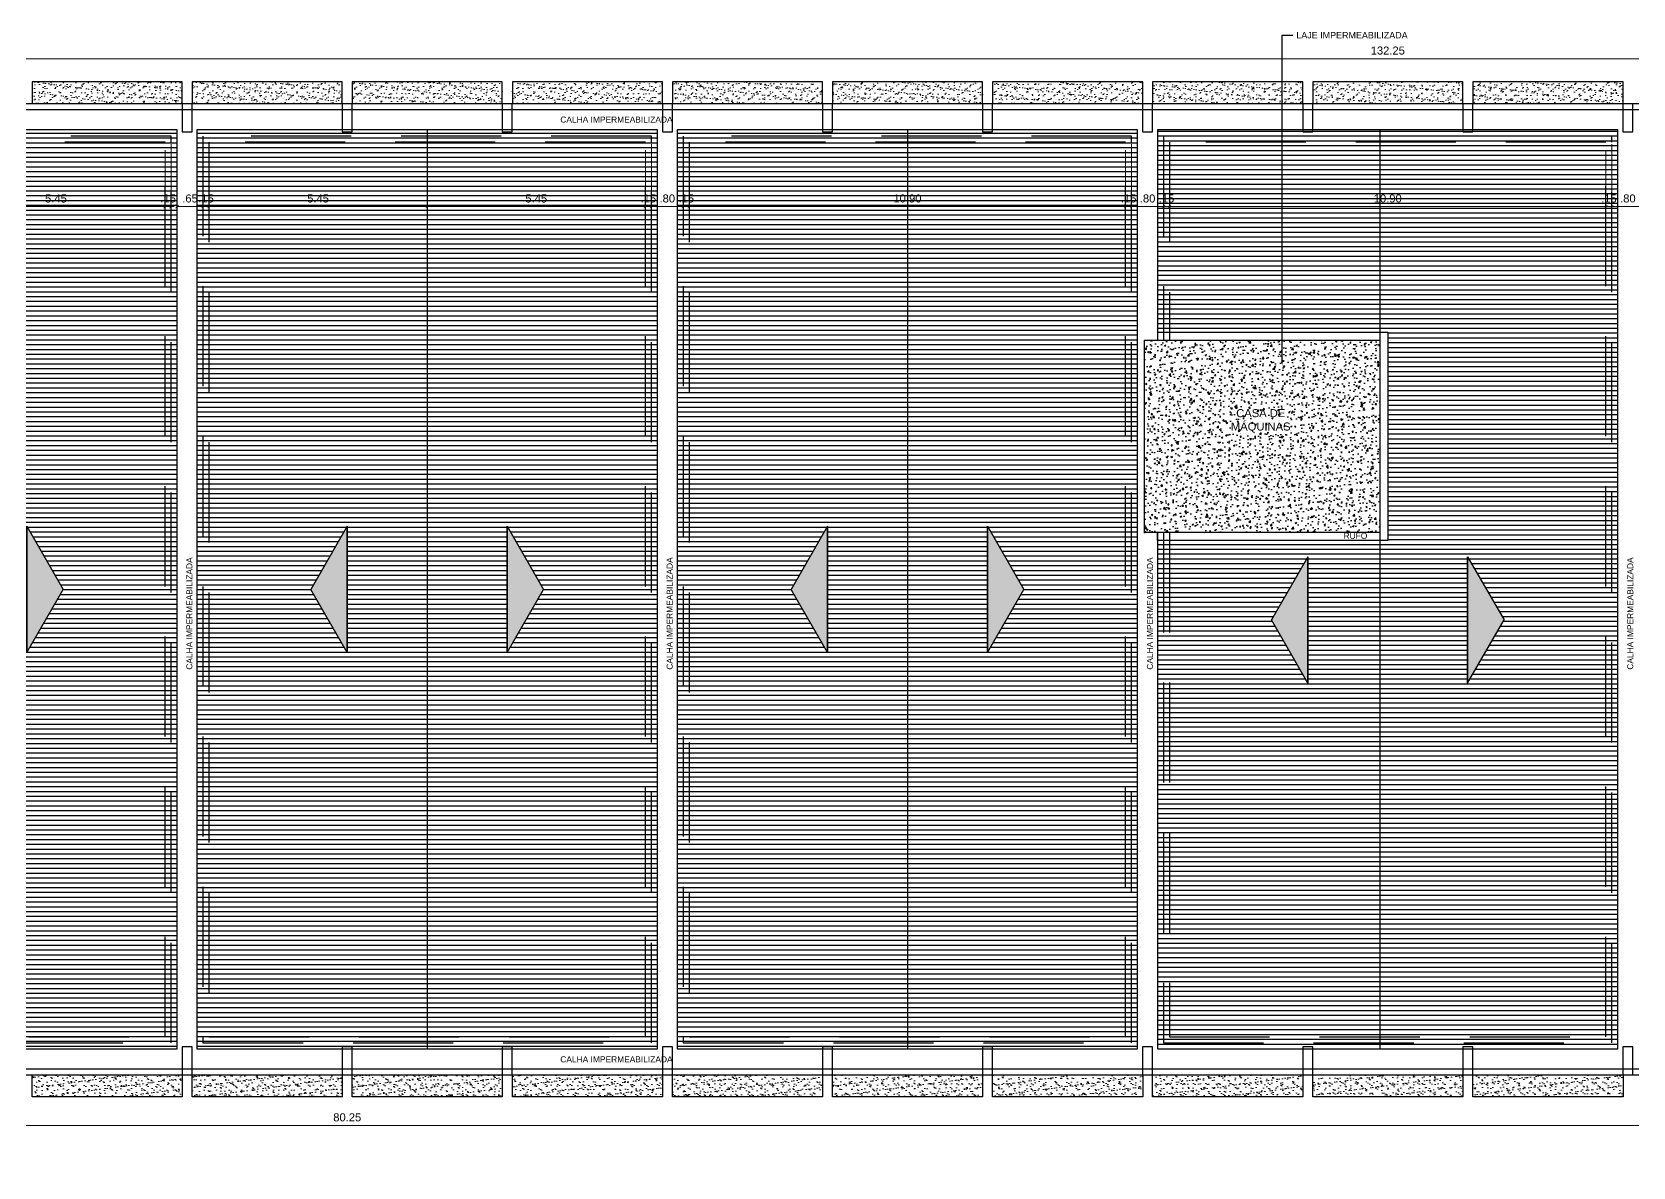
# Model space of a CAD drawing. Header units: metres. Extents: x 2362 to 4220, y 91 to 382.
# Drawn here: x 2846.05 to 2886.05, y 219.65 to 248 of the extents above; entities that cross this region are included whole.
import ezdxf
from ezdxf import colors
from ezdxf.entities.mleader import LeaderData, LeaderLine
from ezdxf.math import Vec2, Vec3

# ---------------------------------------------------------------- set-up
doc = ezdxf.new("R2010")
doc.units = ezdxf.units.M
doc.header["$LTSCALE"] = 5
doc.header["$MEASUREMENT"] = 0
doc.linetypes.add('DASHED', pattern=[0.75, 0.5, -0.25])
for name, color, linetype, lineweight in [('2prancha', 4, 'Continuous', 18), ('HACH', 251, 'Continuous', 5), ('texto', 3, 'Continuous', 25)]:
    doc.layers.add(name, color=color, linetype=linetype, lineweight=lineweight)
for name, color, linetype in [('COTA 1 100', 2, 'Continuous'), ('HACHURA', 251, 'Continuous'), ('PENA 0.15', 7, 'Continuous'), ('PENA 01', 1, 'Continuous'), ('PENA 02', 2, 'Continuous'), ('PENA 03', 3, 'Continuous'), ('PENA 06', 6, 'Continuous'), ('projeção', 7, 'DASHED'), ('TXT ESPECIFICAÇÕES', 7, 'Continuous')]:
    doc.layers.add(name, color=color, linetype=linetype)
doc.styles.add('Luana', font='arial.ttf')
doc.styles.get("Standard").update_dxf_attribs({"font": 'arial.ttf'})
doc.dimstyles.new('arial100', dxfattribs={"dimtxt": 0.2, "dimasz": 0.08, "dimexe": 0.1, "dimexo": 0.2, "dimgap": 0.1, "dimtad": 1, "dimzin": 4, "dimdsep": 46, "dimtxsty": 'Luana', "dimblk": 'ARCHTICK', "dimcen": 0, "dimclrd": 7, "dimclre": 7, "dimclrt": 256, "dimadec": 0, "dimazin": 0, "dimtfac": 1, "dimtix": 1, "dimtmove": 0, "dimatfit": 3, "dimldrblk": 'CLOSEDBLANK', "dimfxl": 0, "dimlwd": 5, "dimlwe": 5, "dimarcsym": 0})

# ---------------------------------------------------------------- blocks, each defined once
blk = doc.blocks.new('marqcob')
at = {"layer": 'HACH'}
h = blk.add_hatch(dxfattribs=at)
h.set_pattern_fill('AR-SAND', color=256, scale=0.1, style=0)
h.set_pattern_definition([(37.5, (3333.03723, 129.61111), (-0.0062993, 0.1926824), [0, -0.152, 0, -0.17, 0, -0.1625]), (7.5, (3333.03723, 129.6111), (0.176978, 0.282215), [0, -0.082, 0, -0.137, 0, -0.0525]), (327.5, (3332.91423, 129.61111), (0.311414, 0.000566), [0, -0.05, 0, -0.18, 0, -0.235]), (317.5, (3332.91423, 129.6111), (0.300613, 0.087768), [0, -0.025, 0, -0.118, 0, -0.135])])
h.paths.add_polyline_path([(3336.787, 130.161), (3333.037, 130.161), (3333.037, 129.611), (3336.787, 129.611)])
at = {"layer": 'PENA 02'}
for p, q in [((3333.037, 129.611), (3333.037, 130.161)), ((3336.787, 130.161), (3336.787, 129.611)), ((3336.787, 129.611), (3333.037, 129.611))]:
    blk.add_line(p, q, dxfattribs=at)
blk = doc.blocks.new('cob 1')
at = {"layer": 'HACHURA', "ltscale": 1.5}
h = blk.add_hatch(dxfattribs=at)
h.set_pattern_fill('_USER,_O', color=256, scale=0.12, pattern_type=0)
h.set_pattern_definition([(0, (0.12266, -0.05), (0, 0.12), [])])
h.paths.add_polyline_path([(5.874, 22.9), (0.123, 22.9), (0.123, -0.05), (5.874, -0.05)])
h.paths.add_polyline_path([(3.878, 13.001), (3.878, 9.849), (2.967, 11.425)], flags=16)
h.paths.add_polyline_path([(5.874, -0.05), (11.625, -0.05), (11.625, 22.9), (5.874, 22.9)])
h.paths.add_polyline_path([(7.87, 13.001), (8.781, 11.425), (7.87, 9.849)], flags=16)
at = {"layer": 'PENA 0.15', "ltscale": 1.5}
h = blk.add_hatch(color=256, dxfattribs=at)
h.dxf.hatch_style = 1
h.paths.add_polyline_path([(3.878, 13.001), (2.967, 11.425), (3.878, 9.849)])
h = blk.add_hatch(color=256, dxfattribs=at)
h.dxf.hatch_style = 1
h.paths.add_polyline_path([(7.87, 9.849), (8.781, 11.425), (7.87, 13.001)])
for points in [[(3.878, 9.849), (3.878, 13.001), (2.967, 11.425)], [(3.878, 13.001), (3.878, 9.849), (2.967, 11.425)], [(7.87, 9.849), (7.87, 13.001), (8.781, 11.425)], [(7.87, 13.001), (7.87, 9.849), (8.781, 11.425)]]:
    blk.add_lwpolyline(points, dxfattribs=at)
at = {"layer": 'PENA 01'}
blk.add_lwpolyline([(0.123, -0.05), (11.625, -0.05), (11.625, 22.9), (0.123, 22.9)], close=True, dxfattribs=at)
at = {"layer": 'PENA 02', "ltscale": 1.5}
blk.add_line((5.874, 22.9), (5.874, -0.05), dxfattribs=at)
at = {"layer": 'PENA 06', "ltscale": 1.5}
blk.add_line((11.625, 0), (11.625, 18.47), dxfattribs=at)
at = {"layer": 'projeção'}
for points in [[(0.273, 0.1), (11.475, 0.1), (11.475, 22.75), (0.273, 22.75)], [(0.423, 0.25), (11.325, 0.25), (11.325, 22.6), (0.423, 22.6)]]:
    blk.add_lwpolyline(points, close=True, dxfattribs=at)
blk = doc.blocks.new('_ArchTick')
at = {"color": 0, "linetype": 'ByBlock', "const_width": 0.15}
blk.add_lwpolyline([(-0.5, -0.5), (0.5, 0.5)], dxfattribs=at)
blk = doc.blocks.new('*D56')
at = {"layer": 'COTA 1 100', "color": 7, "lineweight": 5}
for p, q in [((2813.798, 246.399), (2813.798, 247.43)), ((2946.048, 247.33), (2813.798, 247.33)), ((2946.048, 246.399), (2946.048, 247.43))]:
    blk.add_line(p, q, dxfattribs=at)
at = {"layer": 'Defpoints', "color": 0}
for p in [(2813.798, 247.33), (2813.798, 246.199), (2946.048, 246.199)]:
    blk.add_point(p, dxfattribs=at)
at = {"layer": 'COTA 1 100', "color": 7, "lineweight": 5, "xscale": 0.08, "yscale": 0.08, "zscale": 0.08, "rotation": 180}
blk.add_blockref('_ArchTick', (2813.798, 247.33), dxfattribs=at)
at = {"layer": 'COTA 1 100', "color": 7, "lineweight": 5, "xscale": 0.08, "yscale": 0.08, "zscale": 0.08}
blk.add_blockref('_ArchTick', (2946.048, 247.33), dxfattribs=at)
at = {"layer": 'COTA 1 100', "insert": (2879.923, 247.532), "char_height": 0.2, "attachment_point": 5, "style": 'Luana'}
blk.add_mtext('132.25', dxfattribs=at)
blk = doc.blocks.new('_ClosedBlank')
at = {"layer": '2prancha', "color": 0, "lineweight": -2}
for p, q in [((-1, 0.17), (0, 0)), ((-1, 0.17), (-1, -0.17)), ((0, 0), (-1, -0.17))]:
    blk.add_line(p, q, dxfattribs=at)
blk = doc.blocks.new('*D77')
at = {"layer": 'COTA 1 100', "color": 7, "lineweight": 5}
for p, q in [((2843.921, 245.349), (2843.921, 243.536)), ((2849.373, 245.049), (2849.373, 243.536)), ((2843.921, 243.636), (2849.373, 243.636))]:
    blk.add_line(p, q, dxfattribs=at)
at = {"layer": 'Defpoints', "color": 0}
for p in [(2843.921, 245.549), (2849.373, 245.249), (2849.373, 243.636)]:
    blk.add_point(p, dxfattribs=at)
at = {"layer": 'COTA 1 100', "color": 7, "lineweight": 5, "xscale": 0.08, "yscale": 0.08, "zscale": 0.08, "rotation": 180}
blk.add_blockref('_ArchTick', (2843.921, 243.636), dxfattribs=at)
at = {"layer": 'COTA 1 100', "color": 7, "lineweight": 5, "xscale": 0.08, "yscale": 0.08, "zscale": 0.08}
blk.add_blockref('_ArchTick', (2849.373, 243.636), dxfattribs=at)
at = {"layer": 'COTA 1 100', "insert": (2846.647, 243.837), "char_height": 0.2, "attachment_point": 5, "style": 'Luana'}
blk.add_mtext('5.45', dxfattribs=at)
blk = doc.blocks.new('*D78')
at = {"layer": 'COTA 1 100', "color": 7, "lineweight": 5}
for p, q in [((2849.373, 245.049), (2849.373, 243.536)), ((2849.523, 245.199), (2849.523, 243.536)), ((2849.373, 243.636), (2849.293, 243.636)), ((2849.373, 243.636), (2849.523, 243.636)), ((2849.523, 243.636), (2849.603, 243.636))]:
    blk.add_line(p, q, dxfattribs=at)
at = {"layer": 'Defpoints', "color": 0}
for p in [(2849.373, 245.249), (2849.523, 245.399), (2849.523, 243.636)]:
    blk.add_point(p, dxfattribs=at)
at = {"layer": 'COTA 1 100', "color": 7, "lineweight": 5, "xscale": 0.08, "yscale": 0.08, "zscale": 0.08}
blk.add_blockref('_ArchTick', (2849.373, 243.636), dxfattribs=at)
at = {"layer": 'COTA 1 100', "color": 7, "lineweight": 5, "xscale": 0.08, "yscale": 0.08, "zscale": 0.08, "rotation": 180}
blk.add_blockref('_ArchTick', (2849.523, 243.636), dxfattribs=at)
at = {"layer": 'COTA 1 100', "insert": (2849.448, 243.838), "char_height": 0.2, "attachment_point": 5, "style": 'Luana'}
blk.add_mtext('.15', dxfattribs=at)
blk = doc.blocks.new('*D79')
at = {"layer": 'COTA 1 100', "color": 7, "lineweight": 5}
for p, q in [((2849.673, 245.349), (2849.673, 243.536)), ((2850.32, 245.199), (2850.32, 243.536)), ((2849.673, 243.636), (2850.32, 243.636))]:
    blk.add_line(p, q, dxfattribs=at)
at = {"layer": 'Defpoints', "color": 0}
for p in [(2849.673, 245.549), (2850.32, 245.399), (2850.32, 243.636)]:
    blk.add_point(p, dxfattribs=at)
at = {"layer": 'COTA 1 100', "color": 7, "lineweight": 5, "xscale": 0.08, "yscale": 0.08, "zscale": 0.08, "rotation": 180}
blk.add_blockref('_ArchTick', (2849.673, 243.636), dxfattribs=at)
at = {"layer": 'COTA 1 100', "color": 7, "lineweight": 5, "xscale": 0.08, "yscale": 0.08, "zscale": 0.08}
blk.add_blockref('_ArchTick', (2850.32, 243.636), dxfattribs=at)
at = {"layer": 'COTA 1 100', "insert": (2849.996, 243.838), "char_height": 0.2, "attachment_point": 5, "style": 'Luana'}
blk.add_mtext('.65', dxfattribs=at)
blk = doc.blocks.new('*D80')
at = {"layer": 'COTA 1 100', "color": 7, "lineweight": 5}
for p, q in [((2850.32, 245.199), (2850.32, 243.536)), ((2850.47, 245.049), (2850.47, 243.536)), ((2850.32, 243.636), (2850.24, 243.636)), ((2850.32, 243.636), (2850.47, 243.636)), ((2850.47, 243.636), (2850.55, 243.636))]:
    blk.add_line(p, q, dxfattribs=at)
at = {"layer": 'Defpoints', "color": 0}
for p in [(2850.32, 245.399), (2850.47, 245.249), (2850.47, 243.636)]:
    blk.add_point(p, dxfattribs=at)
at = {"layer": 'COTA 1 100', "color": 7, "lineweight": 5, "xscale": 0.08, "yscale": 0.08, "zscale": 0.08}
blk.add_blockref('_ArchTick', (2850.32, 243.636), dxfattribs=at)
at = {"layer": 'COTA 1 100', "color": 7, "lineweight": 5, "xscale": 0.08, "yscale": 0.08, "zscale": 0.08, "rotation": 180}
blk.add_blockref('_ArchTick', (2850.47, 243.636), dxfattribs=at)
at = {"layer": 'COTA 1 100', "insert": (2850.395, 243.838), "char_height": 0.2, "attachment_point": 5, "style": 'Luana'}
blk.add_mtext('.15', dxfattribs=at)
blk = doc.blocks.new('*D81')
at = {"layer": 'COTA 1 100', "color": 7, "lineweight": 5}
for p, q in [((2855.921, 245.349), (2855.921, 243.536)), ((2850.47, 245.049), (2850.47, 243.536)), ((2850.47, 243.636), (2855.921, 243.636))]:
    blk.add_line(p, q, dxfattribs=at)
at = {"layer": 'Defpoints', "color": 0}
for p in [(2850.47, 245.249), (2855.921, 245.549), (2855.921, 243.636)]:
    blk.add_point(p, dxfattribs=at)
at = {"layer": 'COTA 1 100', "color": 7, "lineweight": 5, "xscale": 0.08, "yscale": 0.08, "zscale": 0.08, "rotation": 180}
blk.add_blockref('_ArchTick', (2850.47, 243.636), dxfattribs=at)
at = {"layer": 'COTA 1 100', "color": 7, "lineweight": 5, "xscale": 0.08, "yscale": 0.08, "zscale": 0.08}
blk.add_blockref('_ArchTick', (2855.921, 243.636), dxfattribs=at)
at = {"layer": 'COTA 1 100', "insert": (2853.196, 243.837), "char_height": 0.2, "attachment_point": 5, "style": 'Luana'}
blk.add_mtext('5.45', dxfattribs=at)
blk = doc.blocks.new('*D82')
at = {"layer": 'COTA 1 100', "color": 7, "lineweight": 5}
for p, q in [((2855.921, 245.349), (2855.921, 243.536)), ((2861.373, 245.049), (2861.373, 243.536)), ((2855.921, 243.636), (2861.373, 243.636))]:
    blk.add_line(p, q, dxfattribs=at)
at = {"layer": 'Defpoints', "color": 0}
for p in [(2855.921, 245.549), (2861.373, 245.249), (2861.373, 243.636)]:
    blk.add_point(p, dxfattribs=at)
at = {"layer": 'COTA 1 100', "color": 7, "lineweight": 5, "xscale": 0.08, "yscale": 0.08, "zscale": 0.08, "rotation": 180}
blk.add_blockref('_ArchTick', (2855.921, 243.636), dxfattribs=at)
at = {"layer": 'COTA 1 100', "color": 7, "lineweight": 5, "xscale": 0.08, "yscale": 0.08, "zscale": 0.08}
blk.add_blockref('_ArchTick', (2861.373, 243.636), dxfattribs=at)
at = {"layer": 'COTA 1 100', "insert": (2858.647, 243.837), "char_height": 0.2, "attachment_point": 5, "style": 'Luana'}
blk.add_mtext('5.45', dxfattribs=at)
blk = doc.blocks.new('*D83')
at = {"layer": 'COTA 1 100', "color": 7, "lineweight": 5}
for p, q in [((2861.373, 245.049), (2861.373, 243.536)), ((2861.523, 245.199), (2861.523, 243.536)), ((2861.373, 243.636), (2861.293, 243.636)), ((2861.373, 243.636), (2861.523, 243.636)), ((2861.523, 243.636), (2861.603, 243.636))]:
    blk.add_line(p, q, dxfattribs=at)
at = {"layer": 'Defpoints', "color": 0}
for p in [(2861.373, 245.249), (2861.523, 245.399), (2861.523, 243.636)]:
    blk.add_point(p, dxfattribs=at)
at = {"layer": 'COTA 1 100', "color": 7, "lineweight": 5, "xscale": 0.08, "yscale": 0.08, "zscale": 0.08}
blk.add_blockref('_ArchTick', (2861.373, 243.636), dxfattribs=at)
at = {"layer": 'COTA 1 100', "color": 7, "lineweight": 5, "xscale": 0.08, "yscale": 0.08, "zscale": 0.08, "rotation": 180}
blk.add_blockref('_ArchTick', (2861.523, 243.636), dxfattribs=at)
at = {"layer": 'COTA 1 100', "insert": (2861.448, 243.838), "char_height": 0.2, "attachment_point": 5, "style": 'Luana'}
blk.add_mtext('.15', dxfattribs=at)
blk = doc.blocks.new('*D84')
at = {"layer": 'COTA 1 100', "color": 7, "lineweight": 5}
for p, q in [((2861.523, 245.199), (2861.523, 243.536)), ((2862.32, 245.199), (2862.32, 243.536)), ((2861.523, 243.636), (2862.32, 243.636))]:
    blk.add_line(p, q, dxfattribs=at)
at = {"layer": 'Defpoints', "color": 0}
for p in [(2861.523, 245.399), (2862.32, 245.399), (2862.32, 243.636)]:
    blk.add_point(p, dxfattribs=at)
at = {"layer": 'COTA 1 100', "color": 7, "lineweight": 5, "xscale": 0.08, "yscale": 0.08, "zscale": 0.08, "rotation": 180}
blk.add_blockref('_ArchTick', (2861.523, 243.636), dxfattribs=at)
at = {"layer": 'COTA 1 100', "color": 7, "lineweight": 5, "xscale": 0.08, "yscale": 0.08, "zscale": 0.08}
blk.add_blockref('_ArchTick', (2862.32, 243.636), dxfattribs=at)
at = {"layer": 'COTA 1 100', "insert": (2861.921, 243.838), "char_height": 0.2, "attachment_point": 5, "style": 'Luana'}
blk.add_mtext('.80', dxfattribs=at)
blk = doc.blocks.new('*D85')
at = {"layer": 'COTA 1 100', "color": 7, "lineweight": 5}
for p, q in [((2862.32, 245.199), (2862.32, 243.536)), ((2862.47, 245.049), (2862.47, 243.536)), ((2862.32, 243.636), (2862.24, 243.636)), ((2862.32, 243.636), (2862.47, 243.636)), ((2862.47, 243.636), (2862.55, 243.636))]:
    blk.add_line(p, q, dxfattribs=at)
at = {"layer": 'Defpoints', "color": 0}
for p in [(2862.32, 245.399), (2862.47, 245.249), (2862.47, 243.636)]:
    blk.add_point(p, dxfattribs=at)
at = {"layer": 'COTA 1 100', "color": 7, "lineweight": 5, "xscale": 0.08, "yscale": 0.08, "zscale": 0.08}
blk.add_blockref('_ArchTick', (2862.32, 243.636), dxfattribs=at)
at = {"layer": 'COTA 1 100', "color": 7, "lineweight": 5, "xscale": 0.08, "yscale": 0.08, "zscale": 0.08, "rotation": 180}
blk.add_blockref('_ArchTick', (2862.47, 243.636), dxfattribs=at)
at = {"layer": 'COTA 1 100', "insert": (2862.395, 243.838), "char_height": 0.2, "attachment_point": 5, "style": 'Luana'}
blk.add_mtext('.15', dxfattribs=at)
blk = doc.blocks.new('*D86')
at = {"layer": 'COTA 1 100', "color": 7, "lineweight": 5}
for p, q in [((2862.47, 245.049), (2862.47, 243.536)), ((2873.373, 245.049), (2873.373, 243.536)), ((2862.47, 243.636), (2873.373, 243.636))]:
    blk.add_line(p, q, dxfattribs=at)
at = {"layer": 'Defpoints', "color": 0}
for p in [(2862.47, 245.249), (2873.373, 245.249), (2873.373, 243.636)]:
    blk.add_point(p, dxfattribs=at)
at = {"layer": 'COTA 1 100', "color": 7, "lineweight": 5, "xscale": 0.08, "yscale": 0.08, "zscale": 0.08, "rotation": 180}
blk.add_blockref('_ArchTick', (2862.47, 243.636), dxfattribs=at)
at = {"layer": 'COTA 1 100', "color": 7, "lineweight": 5, "xscale": 0.08, "yscale": 0.08, "zscale": 0.08}
blk.add_blockref('_ArchTick', (2873.373, 243.636), dxfattribs=at)
at = {"layer": 'COTA 1 100', "insert": (2867.921, 243.838), "char_height": 0.2, "attachment_point": 5, "style": 'Luana'}
blk.add_mtext('10.90', dxfattribs=at)
blk = doc.blocks.new('*D87')
at = {"layer": 'COTA 1 100', "color": 7, "lineweight": 5}
for p, q in [((2873.373, 245.049), (2873.373, 243.536)), ((2873.523, 245.199), (2873.523, 243.536)), ((2873.373, 243.636), (2873.293, 243.636)), ((2873.373, 243.636), (2873.523, 243.636)), ((2873.523, 243.636), (2873.603, 243.636))]:
    blk.add_line(p, q, dxfattribs=at)
at = {"layer": 'Defpoints', "color": 0}
for p in [(2873.373, 245.249), (2873.523, 245.399), (2873.523, 243.636)]:
    blk.add_point(p, dxfattribs=at)
at = {"layer": 'COTA 1 100', "color": 7, "lineweight": 5, "xscale": 0.08, "yscale": 0.08, "zscale": 0.08}
blk.add_blockref('_ArchTick', (2873.373, 243.636), dxfattribs=at)
at = {"layer": 'COTA 1 100', "color": 7, "lineweight": 5, "xscale": 0.08, "yscale": 0.08, "zscale": 0.08, "rotation": 180}
blk.add_blockref('_ArchTick', (2873.523, 243.636), dxfattribs=at)
at = {"layer": 'COTA 1 100', "insert": (2873.448, 243.838), "char_height": 0.2, "attachment_point": 5, "style": 'Luana'}
blk.add_mtext('.15', dxfattribs=at)
blk = doc.blocks.new('*D88')
at = {"layer": 'COTA 1 100', "color": 7, "lineweight": 5}
for p, q in [((2873.523, 245.199), (2873.523, 243.536)), ((2874.32, 245.199), (2874.32, 243.536)), ((2873.523, 243.636), (2874.32, 243.636))]:
    blk.add_line(p, q, dxfattribs=at)
at = {"layer": 'Defpoints', "color": 0}
for p in [(2873.523, 245.399), (2874.32, 245.399), (2874.32, 243.636)]:
    blk.add_point(p, dxfattribs=at)
at = {"layer": 'COTA 1 100', "color": 7, "lineweight": 5, "xscale": 0.08, "yscale": 0.08, "zscale": 0.08, "rotation": 180}
blk.add_blockref('_ArchTick', (2873.523, 243.636), dxfattribs=at)
at = {"layer": 'COTA 1 100', "color": 7, "lineweight": 5, "xscale": 0.08, "yscale": 0.08, "zscale": 0.08}
blk.add_blockref('_ArchTick', (2874.32, 243.636), dxfattribs=at)
at = {"layer": 'COTA 1 100', "insert": (2873.921, 243.838), "char_height": 0.2, "attachment_point": 5, "style": 'Luana'}
blk.add_mtext('.80', dxfattribs=at)
blk = doc.blocks.new('*D89')
at = {"layer": 'COTA 1 100', "color": 7, "lineweight": 5}
for p, q in [((2874.32, 245.199), (2874.32, 243.536)), ((2874.47, 245.049), (2874.47, 243.536)), ((2874.32, 243.636), (2874.24, 243.636)), ((2874.32, 243.636), (2874.47, 243.636)), ((2874.47, 243.636), (2874.55, 243.636))]:
    blk.add_line(p, q, dxfattribs=at)
at = {"layer": 'Defpoints', "color": 0}
for p in [(2874.32, 245.399), (2874.47, 245.249), (2874.47, 243.636)]:
    blk.add_point(p, dxfattribs=at)
at = {"layer": 'COTA 1 100', "color": 7, "lineweight": 5, "xscale": 0.08, "yscale": 0.08, "zscale": 0.08}
blk.add_blockref('_ArchTick', (2874.32, 243.636), dxfattribs=at)
at = {"layer": 'COTA 1 100', "color": 7, "lineweight": 5, "xscale": 0.08, "yscale": 0.08, "zscale": 0.08, "rotation": 180}
blk.add_blockref('_ArchTick', (2874.47, 243.636), dxfattribs=at)
at = {"layer": 'COTA 1 100', "insert": (2874.395, 243.838), "char_height": 0.2, "attachment_point": 5, "style": 'Luana'}
blk.add_mtext('.15', dxfattribs=at)
blk = doc.blocks.new('*D90')
at = {"layer": 'COTA 1 100', "color": 7, "lineweight": 5}
for p, q in [((2874.47, 245.049), (2874.47, 243.536)), ((2885.373, 245.049), (2885.373, 243.536)), ((2874.47, 243.636), (2885.373, 243.636))]:
    blk.add_line(p, q, dxfattribs=at)
at = {"layer": 'Defpoints', "color": 0}
for p in [(2874.47, 245.249), (2885.373, 245.249), (2885.373, 243.636)]:
    blk.add_point(p, dxfattribs=at)
at = {"layer": 'COTA 1 100', "color": 7, "lineweight": 5, "xscale": 0.08, "yscale": 0.08, "zscale": 0.08, "rotation": 180}
blk.add_blockref('_ArchTick', (2874.47, 243.636), dxfattribs=at)
at = {"layer": 'COTA 1 100', "color": 7, "lineweight": 5, "xscale": 0.08, "yscale": 0.08, "zscale": 0.08}
blk.add_blockref('_ArchTick', (2885.373, 243.636), dxfattribs=at)
at = {"layer": 'COTA 1 100', "insert": (2879.921, 243.838), "char_height": 0.2, "attachment_point": 5, "style": 'Luana'}
blk.add_mtext('10.90', dxfattribs=at)
blk = doc.blocks.new('*D91')
at = {"layer": 'COTA 1 100', "color": 7, "lineweight": 5}
for p, q in [((2885.373, 245.049), (2885.373, 243.536)), ((2885.523, 245.199), (2885.523, 243.536)), ((2885.373, 243.636), (2885.293, 243.636)), ((2885.373, 243.636), (2885.523, 243.636)), ((2885.523, 243.636), (2885.603, 243.636))]:
    blk.add_line(p, q, dxfattribs=at)
at = {"layer": 'Defpoints', "color": 0}
for p in [(2885.373, 245.249), (2885.523, 245.399), (2885.523, 243.636)]:
    blk.add_point(p, dxfattribs=at)
at = {"layer": 'COTA 1 100', "color": 7, "lineweight": 5, "xscale": 0.08, "yscale": 0.08, "zscale": 0.08}
blk.add_blockref('_ArchTick', (2885.373, 243.636), dxfattribs=at)
at = {"layer": 'COTA 1 100', "color": 7, "lineweight": 5, "xscale": 0.08, "yscale": 0.08, "zscale": 0.08, "rotation": 180}
blk.add_blockref('_ArchTick', (2885.523, 243.636), dxfattribs=at)
at = {"layer": 'COTA 1 100', "insert": (2885.448, 243.838), "char_height": 0.2, "attachment_point": 5, "style": 'Luana'}
blk.add_mtext('.15', dxfattribs=at)
blk = doc.blocks.new('*D92')
at = {"layer": 'COTA 1 100', "color": 7, "lineweight": 5}
for p, q in [((2885.523, 245.199), (2885.523, 243.536)), ((2886.32, 245.199), (2886.32, 243.536)), ((2885.523, 243.636), (2886.32, 243.636))]:
    blk.add_line(p, q, dxfattribs=at)
at = {"layer": 'Defpoints', "color": 0}
for p in [(2885.523, 245.399), (2886.32, 245.399), (2886.32, 243.636)]:
    blk.add_point(p, dxfattribs=at)
at = {"layer": 'COTA 1 100', "color": 7, "lineweight": 5, "xscale": 0.08, "yscale": 0.08, "zscale": 0.08, "rotation": 180}
blk.add_blockref('_ArchTick', (2885.523, 243.636), dxfattribs=at)
at = {"layer": 'COTA 1 100', "color": 7, "lineweight": 5, "xscale": 0.08, "yscale": 0.08, "zscale": 0.08}
blk.add_blockref('_ArchTick', (2886.32, 243.636), dxfattribs=at)
at = {"layer": 'COTA 1 100', "insert": (2885.921, 243.838), "char_height": 0.2, "attachment_point": 5, "style": 'Luana'}
blk.add_mtext('.80', dxfattribs=at)
blk = doc.blocks.new('*D214')
at = {"layer": 'COTA 1 100', "color": 7, "lineweight": 5}
for p, q in [((2813.798, 221.749), (2813.798, 220.586)), ((2894.052, 220.686), (2813.798, 220.686)), ((2894.052, 219.849), (2894.052, 220.786))]:
    blk.add_line(p, q, dxfattribs=at)
at = {"layer": 'Defpoints', "color": 0}
for p in [(2813.798, 221.949), (2813.798, 220.686), (2894.052, 219.649)]:
    blk.add_point(p, dxfattribs=at)
at = {"layer": 'COTA 1 100', "color": 7, "lineweight": 5, "xscale": 0.08, "yscale": 0.08, "zscale": 0.08, "rotation": 180}
blk.add_blockref('_ArchTick', (2813.798, 220.686), dxfattribs=at)
at = {"layer": 'COTA 1 100', "color": 7, "lineweight": 5, "xscale": 0.08, "yscale": 0.08, "zscale": 0.08}
blk.add_blockref('_ArchTick', (2894.052, 220.686), dxfattribs=at)
at = {"layer": 'COTA 1 100', "insert": (2853.925, 220.888), "char_height": 0.2, "attachment_point": 5, "style": 'Luana'}
blk.add_mtext('80.25', dxfattribs=at)

msp = doc.modelspace()

# ---------------------------------------------------------------- hatches: boundary and pattern name
at = {"layer": 'HACHURA', "ltscale": 1.5}
h = msp.add_hatch(dxfattribs=at)
h.set_pattern_fill('_USER,_O', color=256, scale=0.12, pattern_type=0)
h.set_pattern_definition([(0, (2874.17025, 222.59921), (0, 0.12), [])])
h.paths.add_polyline_path([(2877.9253, 234.8892), (2877.9253, 231.7367), (2877.0144, 233.313)], flags=16)
h.paths.add_polyline_path([(2879.9214, 222.5992), (2885.6726, 222.5992), (2885.6726, 245.5492), (2879.9214, 245.5492)])
h.paths.add_polyline_path([(2881.9176, 234.8892), (2882.8284, 233.313), (2881.9176, 231.7367)], flags=16)
h.paths.add_polyline_path([(2874.1703, 240.4992), (2879.9214, 240.4992), (2879.9214, 245.5492), (2874.1703, 245.5492)])
h.paths.add_polyline_path([(2879.9214, 235.2992), (2874.1703, 235.2992), (2874.1703, 222.5992), (2879.9214, 222.5992)])
h = msp.add_hatch(dxfattribs=at)
h.set_pattern_fill('AR-CONC', color=256, scale=0.05, style=0)
h.set_pattern_definition([(50, (2873.8476, 235.4992), (0.35863, -0.031376), [0.0375, -0.4125]), (355, (2873.8476, 235.4992), (-0.069376, 0.376096), [0.03, -0.33]), (100.4514, (2873.87748, 235.4966), (0.289255, 0.34472), [0.03187, -0.350571]), (46.184, (2873.8476, 235.5992), (0.53362, -0.08276), [0.05625, -0.61875]), (96.6356, (2873.89206, 235.5923), (0.46733, 0.48706), [0.047805, -0.525857]), (351.184, (2873.8476, 235.5992), (0.46733, 0.48706), [0.045, -0.495]), (21, (2873.8976, 235.5742), (0.298454, -0.20131), [0.0375, -0.4125]), (326, (2873.8976, 235.5742), (0.121658, 0.362575), [0.03, -0.33]), (71.4514, (2873.92247, 235.55743), (0.420111, 0.161265), [0.03187, -0.350571]), (37.5, (2873.8476, 235.49921), (0.00608, 0.166447), [0, -0.326, 0, -0.335, 0, -0.33125]), (7.5, (2873.8476, 235.4992), (0.1315348, 0.197206), [0, -0.191, 0, -0.3185, 0, -0.12625]), (327.5, (2873.7361, 235.49921), (0.2669112, -0.0112774), [0, -0.125, 0, -0.39, 0, -0.5175]), (317.5, (2873.6861, 235.4992), (0.291593, 0.0500525), [0, -0.1625, 0, -0.259, 0, -0.3675])])
h.paths.add_polyline_path([(2873.8476, 240.2992), (2873.8476, 235.4992), (2879.7276, 235.4992), (2879.7276, 240.2992)])
at = {"layer": 'PENA 0.15', "ltscale": 1.5}
h = msp.add_hatch(color=256, dxfattribs=at)
h.dxf.hatch_style = 1
h.paths.add_polyline_path([(2877.9253, 234.8892), (2877.0144, 233.313), (2877.9253, 231.7367)])
h = msp.add_hatch(color=256, dxfattribs=at)
h.dxf.hatch_style = 1
h.paths.add_polyline_path([(2881.9176, 231.7367), (2882.8284, 233.313), (2881.9176, 234.8892)])

# ---------------------------------------------------------------- linework, layer by layer
for points in [[(2877.9253, 231.7367), (2877.9253, 234.8892), (2877.0144, 233.313)], [(2877.9253, 234.8892), (2877.9253, 231.7367), (2877.0144, 233.313)], [(2881.9176, 231.7367), (2881.9176, 234.8892), (2882.8284, 233.313)], [(2881.9176, 234.8892), (2881.9176, 231.7367), (2882.8284, 233.313)]]:
    msp.add_lwpolyline(points, dxfattribs=at)
at = {"layer": 'PENA 01'}
msp.add_lwpolyline([(2874.1703, 235.4992), (2874.1703, 222.5992), (2885.6726, 222.5992), (2885.6726, 245.5492), (2874.1703, 245.5492), (2874.1703, 240.2992)], dxfattribs=at)
at = {"layer": 'PENA 02', "ltscale": 1.5}
for p, q in [((2879.7276, 245.5492), (2879.7276, 222.5992)), ((2874.1703, 240.4992), (2874.1703, 240.2992)), ((2874.1703, 235.2992), (2874.1703, 235.4992))]:
    msp.add_line(p, q, dxfattribs=at)
msp.add_lwpolyline([(2874.1703, 240.4992), (2879.9276, 240.4992), (2879.9276, 235.2992), (2874.1703, 235.2992)], dxfattribs=at)
at = {"layer": 'PENA 03'}
msp.add_lwpolyline([(2879.7276, 235.4992), (2873.8476, 235.4992), (2873.8476, 240.2992), (2879.7276, 240.2992)], close=True, dxfattribs=at)
at = {"layer": 'PENA 06', "ltscale": 1.5}
msp.add_line((2885.6726, 222.6492), (2885.6726, 241.1196), dxfattribs=at)
for points in [[(2813.7976, 221.9492), (2946.0476, 221.9492), (2946.0476, 246.1992), (2813.7976, 246.1992)], [(2813.9476, 222.0992), (2945.8976, 222.0992), (2945.8976, 246.0492), (2813.9476, 246.0492)]]:
    msp.add_lwpolyline(points, close=True, dxfattribs=at)
at = {"layer": 'projeção'}
for points in [[(2849.7976, 245.4992), (2850.0476, 245.4992), (2850.0476, 246.1992), (2849.7976, 246.1992)], [(2853.7976, 245.4992), (2854.0476, 245.4992), (2854.0476, 246.1992), (2853.7976, 246.1992)], [(2857.7976, 245.4992), (2858.0476, 245.4992), (2858.0476, 246.1992), (2857.7976, 246.1992)], [(2861.7976, 245.4992), (2862.0476, 245.4992), (2862.0476, 246.1992), (2861.7976, 246.1992)], [(2865.7976, 245.4992), (2866.0476, 245.4992), (2866.0476, 246.1992), (2865.7976, 246.1992)], [(2869.7976, 245.4992), (2870.0476, 245.4992), (2870.0476, 246.1992), (2869.7976, 246.1992)], [(2873.7976, 245.4992), (2874.0476, 245.4992), (2874.0476, 246.1992), (2873.7976, 246.1992)], [(2877.7976, 245.4992), (2878.0476, 245.4992), (2878.0476, 246.1992), (2877.7976, 246.1992)], [(2881.7976, 245.4992), (2882.0476, 245.4992), (2882.0476, 246.1992), (2881.7976, 246.1992)], [(2885.7976, 245.4992), (2886.0476, 245.4992), (2886.0476, 246.1992), (2885.7976, 246.1992)], [(2850.0476, 222.6492), (2849.7976, 222.6492), (2849.7976, 221.9492), (2850.0476, 221.9492)], [(2854.0476, 222.6492), (2853.7976, 222.6492), (2853.7976, 221.9492), (2854.0476, 221.9492)], [(2858.0476, 222.6492), (2857.7976, 222.6492), (2857.7976, 221.9492), (2858.0476, 221.9492)], [(2862.0476, 222.6492), (2861.7976, 222.6492), (2861.7976, 221.9492), (2862.0476, 221.9492)], [(2866.0476, 222.6492), (2865.7976, 222.6492), (2865.7976, 221.9492), (2866.0476, 221.9492)], [(2870.0476, 222.6492), (2869.7976, 222.6492), (2869.7976, 221.9492), (2870.0476, 221.9492)], [(2874.0476, 222.6492), (2873.7976, 222.6492), (2873.7976, 221.9492), (2874.0476, 221.9492)], [(2878.0476, 222.6492), (2877.7976, 222.6492), (2877.7976, 221.9492), (2878.0476, 221.9492)], [(2882.0476, 222.6492), (2881.7976, 222.6492), (2881.7976, 221.9492), (2882.0476, 221.9492)], [(2886.0476, 222.6492), (2885.7976, 222.6492), (2885.7976, 221.9492), (2886.0476, 221.9492)]]:
    msp.add_lwpolyline(points, close=True, dxfattribs=at)
for points in [[(2874.3203, 235.4992), (2874.3203, 222.7492), (2885.5226, 222.7492), (2885.5226, 245.3992), (2874.3203, 245.3992), (2874.3203, 240.2992)], [(2874.4703, 235.4992), (2874.4703, 222.8992), (2885.3726, 222.8992), (2885.3726, 245.2492), (2874.4703, 245.2492), (2874.4703, 240.2992)]]:
    msp.add_lwpolyline(points, dxfattribs=at)

# ---------------------------------------------------------------- block references
at = {"layer": 'PENA 06', "xscale": -1, "rotation": 180}
for p in [(-486.9871, 376.3603), (-482.9871, 376.3603), (-478.9896, 376.3603), (-474.9871, 376.3603), (-470.9871, 376.3603), (-466.9871, 376.3603), (-462.9871, 376.3603), (-458.9896, 376.3603), (-454.9871, 376.3603), (-450.9871, 376.3603)]:
    msp.add_blockref('marqcob', p, dxfattribs=at)
at = {"layer": 'PENA 06'}
for name, p in [('cob 1', (2838.0476, 222.6492)), ('cob 1', (2850.0476, 222.6492)), ('cob 1', (2862.0476, 222.6492)), ('marqcob', (-486.9871, 91.7881)), ('marqcob', (-482.9871, 91.7881)), ('marqcob', (-478.9896, 91.7881)), ('marqcob', (-474.9871, 91.7881)), ('marqcob', (-470.9871, 91.7881)), ('marqcob', (-466.9871, 91.7881)), ('marqcob', (-462.9871, 91.7881)), ('marqcob', (-458.9896, 91.7881)), ('marqcob', (-454.9871, 91.7881)), ('marqcob', (-450.9871, 91.7881))]:
    msp.add_blockref(name, p, dxfattribs=at)

# ---------------------------------------------------------------- texts
at = {"layer": 'texto', "color": 7, "ltscale": 0.05, "attachment_point": 5, "style": 'Luana'}
for s, insert, char_height, width in [('CALHA IMPERMEABILIZADA', (2860.6513, 245.8084), 0.15, 10.516634), ('CASA DE MÁQUINAS', (2876.7481, 238.2826), 0.2, 2.534), ('RUFO', (2879.1143, 235.412), 0.15, 1.9005), ('CALHA IMPERMEABILIZADA', (2860.6513, 222.3372), 0.15, 10.516634)]:
    msp.add_mtext(s, dxfattribs=dict(at, insert=insert, char_height=char_height, width=width))
at = {"layer": 'texto', "color": 7, "ltscale": 0.05, "char_height": 0.15, "width": 10.516634, "attachment_point": 5, "rotation": 90, "style": 'Luana'}
for insert in [(2849.9805, 233.4724), (2861.9805, 233.4724), (2873.9805, 233.4724), (2885.9805, 233.4724)]:
    msp.add_mtext('CALHA IMPERMEABILIZADA', dxfattribs=dict(at, insert=insert))

# ---------------------------------------------------------------- dimensions: what is measured, and where the dimension line sits
at = {"layer": 'COTA 1 100'}
dim = msp.add_linear_dim(base=(2813.7976, 247.3297), p1=(2946.0476, 246.1992), p2=(2813.7976, 246.1992), dimstyle='arial100', dxfattribs=at)
dim.commit()
dim.dimension.update_dxf_attribs({"geometry": '*D56', "text_midpoint": (2879.9226, 247.5319)})
for base, p1, p2, picture, middle in [((2849.3726, 243.6356), (2843.9214, 245.5492), (2849.3726, 245.2492), '*D77', (2846.647, 243.8373)), ((2849.5226, 243.6356), (2849.3726, 245.2492), (2849.5226, 245.3992), '*D78', (2849.4476, 243.8378)), ((2850.3203, 243.6356), (2849.6726, 245.5492), (2850.3203, 245.3992), '*D79', (2849.9964, 243.8378)), ((2850.4703, 243.6356), (2850.3203, 245.3992), (2850.4703, 245.2492), '*D80', (2850.3953, 243.8378)), ((2855.9214, 243.6356), (2850.4703, 245.2492), (2855.9214, 245.5492), '*D81', (2853.1958, 243.8373)), ((2861.3726, 243.6356), (2855.9214, 245.5492), (2861.3726, 245.2492), '*D82', (2858.647, 243.8373)), ((2861.5226, 243.6356), (2861.3726, 245.2492), (2861.5226, 245.3992), '*D83', (2861.4476, 243.8378)), ((2862.3203, 243.6356), (2861.5226, 245.3992), (2862.3203, 245.3992), '*D84', (2861.9214, 243.8378)), ((2862.4703, 243.6356), (2862.3203, 245.3992), (2862.4703, 245.2492), '*D85', (2862.3953, 243.8378)), ((2873.3726, 243.6356), (2862.4703, 245.2492), (2873.3726, 245.2492), '*D86', (2867.9214, 243.8378)), ((2873.5226, 243.6356), (2873.3726, 245.2492), (2873.5226, 245.3992), '*D87', (2873.4476, 243.8378)), ((2874.3203, 243.6356), (2873.5226, 245.3992), (2874.3203, 245.3992), '*D88', (2873.9214, 243.8378)), ((2874.4703, 243.6356), (2874.3203, 245.3992), (2874.4703, 245.2492), '*D89', (2874.3953, 243.8378)), ((2885.3726, 243.6356), (2874.4703, 245.2492), (2885.3726, 245.2492), '*D90', (2879.9214, 243.8378)), ((2885.5226, 243.6356), (2885.3726, 245.2492), (2885.5226, 245.3992), '*D91', (2885.4476, 243.8378)), ((2886.3203, 243.6356), (2885.5226, 245.3992), (2886.3203, 245.3992), '*D92', (2885.9214, 243.8378)), ((2813.7976, 220.6856), (2894.0523, 219.6492), (2813.7976, 221.9492), '*D214', (2853.9249, 220.8877))]:
    dim = msp.add_linear_dim(base=base, p1=p1, p2=p2, dimstyle='arial100', override={"dimtmove": 1}, dxfattribs=at)
    dim.commit()
    dim.dimension.update_dxf_attribs({"geometry": picture, "text_midpoint": middle})

# ---------------------------------------------------------------- leaders
at = {"layer": 'TXT ESPECIFICAÇÕES', "ltscale": 0.05}
ml = msp.add_multileader_mtext('Standard', dxfattribs=at)
ml.set_content('LAJE IMPERMEABILIZADA', color=256)
ml.set_leader_properties()
ml.build(insert=Vec2(0, 0))
ml.multileader.update_dxf_attribs({"dogleg_length": 0.36, "arrow_head_size": 0.15})
ctx = ml.context
ctx.base_point, ctx.char_height, ctx.arrow_head_size, ctx.landing_gap_size, ctx.plane_origin = Vec3(2877.5475, 247.9147), 0.16, 0.15, 0.09, Vec3(2872.2522, 253.9077)
notes = []
notes.append((ctx, [(0, (1, 1, 0), (2877.2833, 247.9147), (1, 0), 0.2642, [(0, [(2877.283, 239.6617)], 0, [])])]))
ctx.mtext.insert, ctx.mtext.flow_direction = Vec3(2877.6375, 247.996), 5
for ctx, leaders in notes:
    for number, flags, end, landing, length, lines in leaders:
        leader = LeaderData()
        leader.index, (leader.has_last_leader_line, leader.has_dogleg_vector, leader.attachment_direction) = number, flags
        leader.last_leader_point, leader.dogleg_vector, leader.dogleg_length = Vec3(end), Vec3(landing), length
        for number, points, colour, breaks in lines:
            line = LeaderLine()
            line.index, line.vertices, line.color, line.breaks = number, Vec3.list(points), colors.encode_raw_color(colour), breaks
            leader.lines.append(line)
        ctx.leaders.append(leader)

doc.saveas('drawing.dxf')
